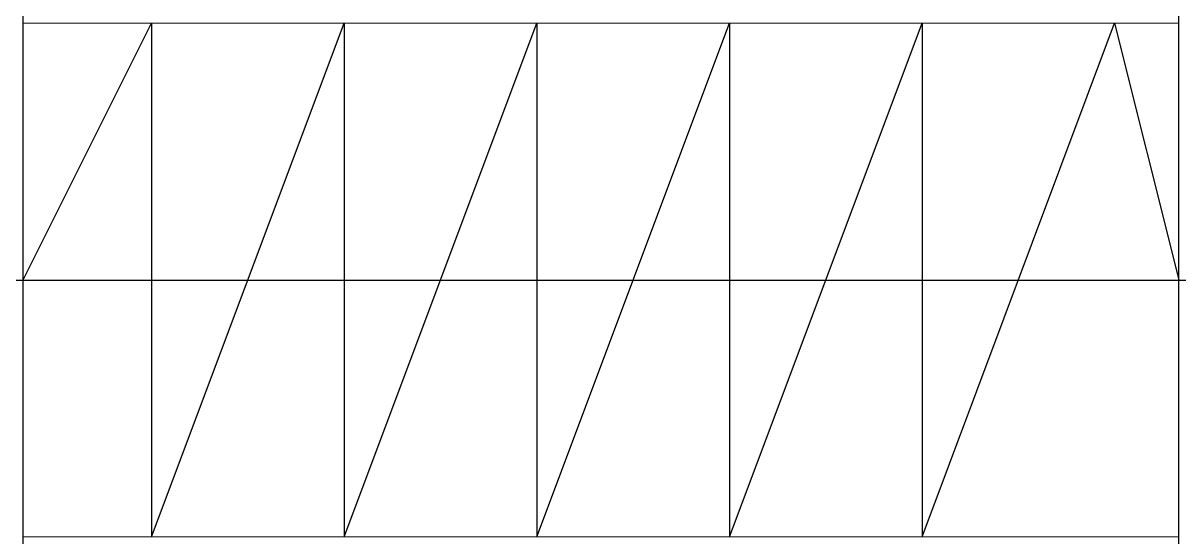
# Model space of a CAD drawing. Header units: millimetres. Extents: x 2049.3576 to 2049.3756, y 1884.7967 to 1884.8047.
import ezdxf

# ---------------------------------------------------------------- set-up
doc = ezdxf.new("R2010")
doc.units = ezdxf.units.MM
doc.header["$PDMODE"] = 2
doc.layers.add('Level 1', color=9, linetype='Continuous', lineweight=0, true_color=0xc8c8c8)
doc.layers.add('Level 7', color=9, linetype='Continuous', lineweight=0, true_color=0xc8c8c8)

# ---------------------------------------------------------------- blocks, each defined once
blk = doc.blocks.new('*U9')
at = {"layer": 'Level 1', "color": 5, "linetype": 'Continuous', "lineweight": 30, "flags": 128}
blk.add_lwpolyline([(-0.0086, 0.000197), (-0.0066, 0.004197), (-0.0066, -0.003803), (-0.0036, 0.004197), (-0.0036, -0.003803), (-0.0006, 0.004197), (-0.0006, -0.003803), (0.0024, 0.004197), (0.0024, -0.003803), (0.0054, 0.004197), (0.0054, -0.003803), (0.0084, 0.004197), (0.0094, 0.000197)], dxfattribs=at)
at = {"layer": 'Level 7', "color": 2, "linetype": 'Continuous', "lineweight": 13, "flags": 128}
blk.add_lwpolyline([(-0.0086, 0.004197), (0.0094, 0.004197), (0.0094, -0.003803), (-0.0086, -0.003803), (-0.0086, 0.004197)], dxfattribs=at)

msp = doc.modelspace()

# ---------------------------------------------------------------- linework, layer by layer
for p in [(2049.357584, 1884.800658), (2049.375584, 1884.800658)]:
    msp.add_point(p)

# ---------------------------------------------------------------- block references
msp.add_blockref('*U9', (2049.366183, 1884.800462))

doc.saveas('drawing.dxf')
